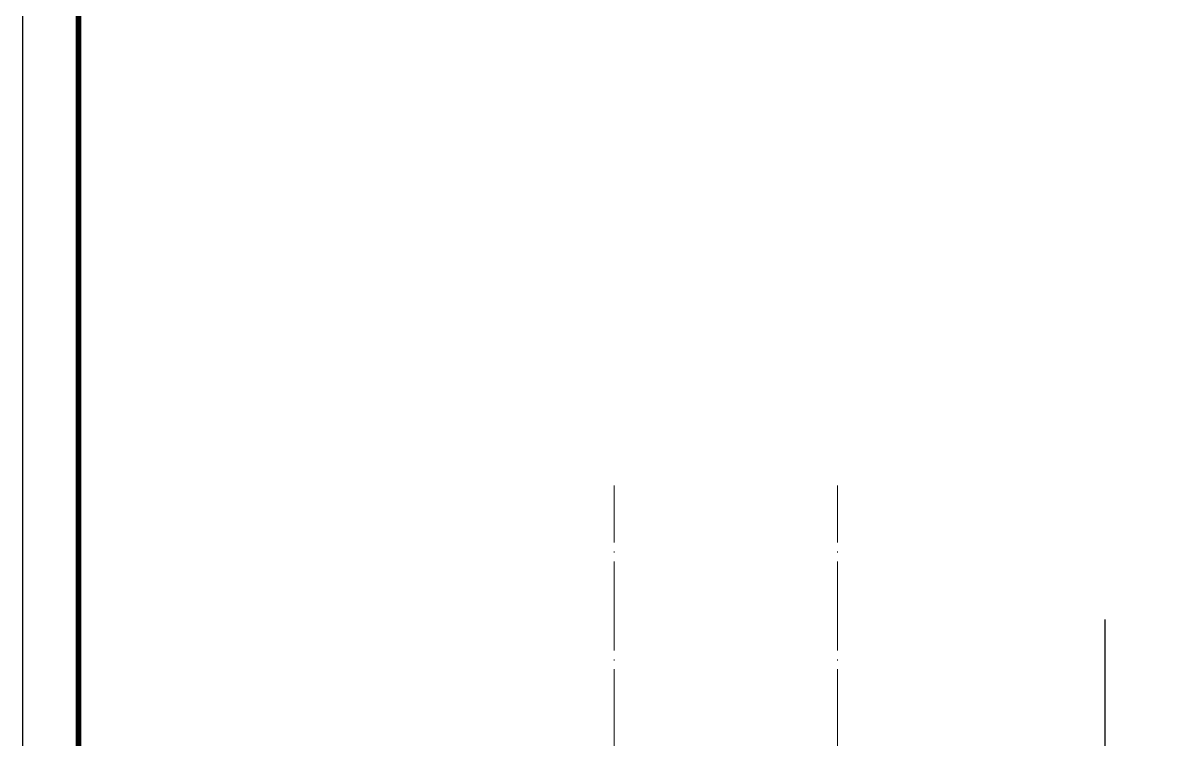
# Model space of a CAD drawing. Extents: x -655480 to 203344, y -294099 to 287156.
# Drawn here: x 118028 to 123109, y 138727 to 141939 of the extents above; entities that cross this region are included whole.
import ezdxf

# ---------------------------------------------------------------- set-up
doc = ezdxf.new("R2010")
doc.units = 0
doc.header["$LTSCALE"] = 1000
doc.linetypes.add('DOTE', pattern=[2.42, 2, -0.2, 0.02, -0.2])
doc.layers.get('0').update_dxf_attribs({"linetype": 'CONTINUOUS'})
doc.layers.add('DIM_SYMB', color=3, linetype='CONTINUOUS')
doc.layers.add('DOTE', color=19, linetype='DOTE', lineweight=9)
doc.layers.add('图框', color=9, linetype='CONTINUOUS', lineweight=18)
doc.layers.add('yichutu', color=7, linetype='CONTINUOUS', true_color=0xffffff)

# ---------------------------------------------------------------- blocks, each defined once
blk = doc.blocks.new('GFDDDDRG')
at = {"layer": '图框'}
blk.add_lwpolyline([(923310, -107437), (923310, -159999), (893610, -159999), (893610, -107437)], close=True, dxfattribs=at)
blk.add_lwpolyline([(923310, -107437), (923310, -159999), (893610, -159999), (893610, -107437)], close=True, dxfattribs=at)
at = {"layer": '图框', "const_width": 50}
blk.add_lwpolyline([(894110, -159499), (922810, -159499), (922810, -108687), (894110, -108687)], close=True, dxfattribs=at)
blk = doc.blocks.new('yct-1051-594-26275-14850-25-1002.0')
at = {"layer": 'yichutu', "color": 7, "true_color": 0xffffff}
blk.add_lwpolyline([(0, 0), (0, 14850), (26275, 14850), (26275, 0)], close=True, dxfattribs=at)
blk = doc.blocks.new('20210902.15311021')
at = {"layer": 'DOTE', "color": 1, "linetype": 'DOTE', "ltscale": 0.2}
for p, q in [((78813.2, -133245.9), (78813.2, -115565.9)), ((79813.2, -133245.9), (79813.2, -115565.9))]:
    blk.add_line(p, q, dxfattribs=at)

msp = doc.modelspace()

# ---------------------------------------------------------------- linework, layer by layer
at = {"layer": 'DIM_SYMB'}
msp.add_lwpolyline([(122878.5, 139264.56), (122878.5, 130602.68), (122931, 130583.58), (122826, 130565.06), (122878.5, 130546.43), (122878.5, 121884.56)], dxfattribs=at)

# ---------------------------------------------------------------- block references
at = {"xscale": 0.5, "yscale": 0.5, "zscale": 0.5}
msp.add_blockref('GFDDDDRG', (-328776.43, 198011.07), dxfattribs=at)
at = {"layer": 'DOTE'}
msp.add_blockref('20210902.15311021', (41866.8, 255430.45), dxfattribs=at)
at = {"layer": 'yichutu', "rotation": 270}
msp.add_blockref('yct-1051-594-26275-14850-25-1002.0', (118028.46, 144292.59), dxfattribs=at)

doc.saveas('drawing.dxf')
